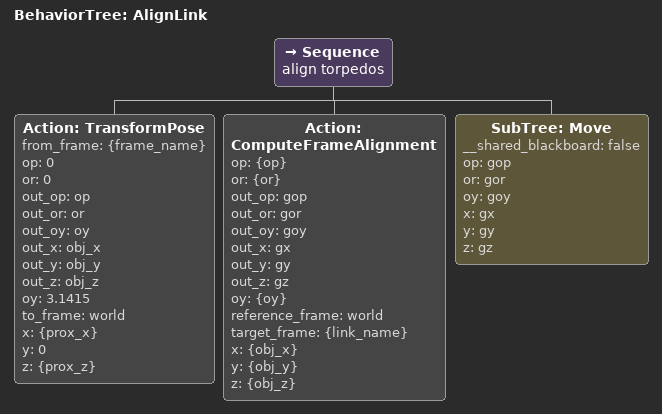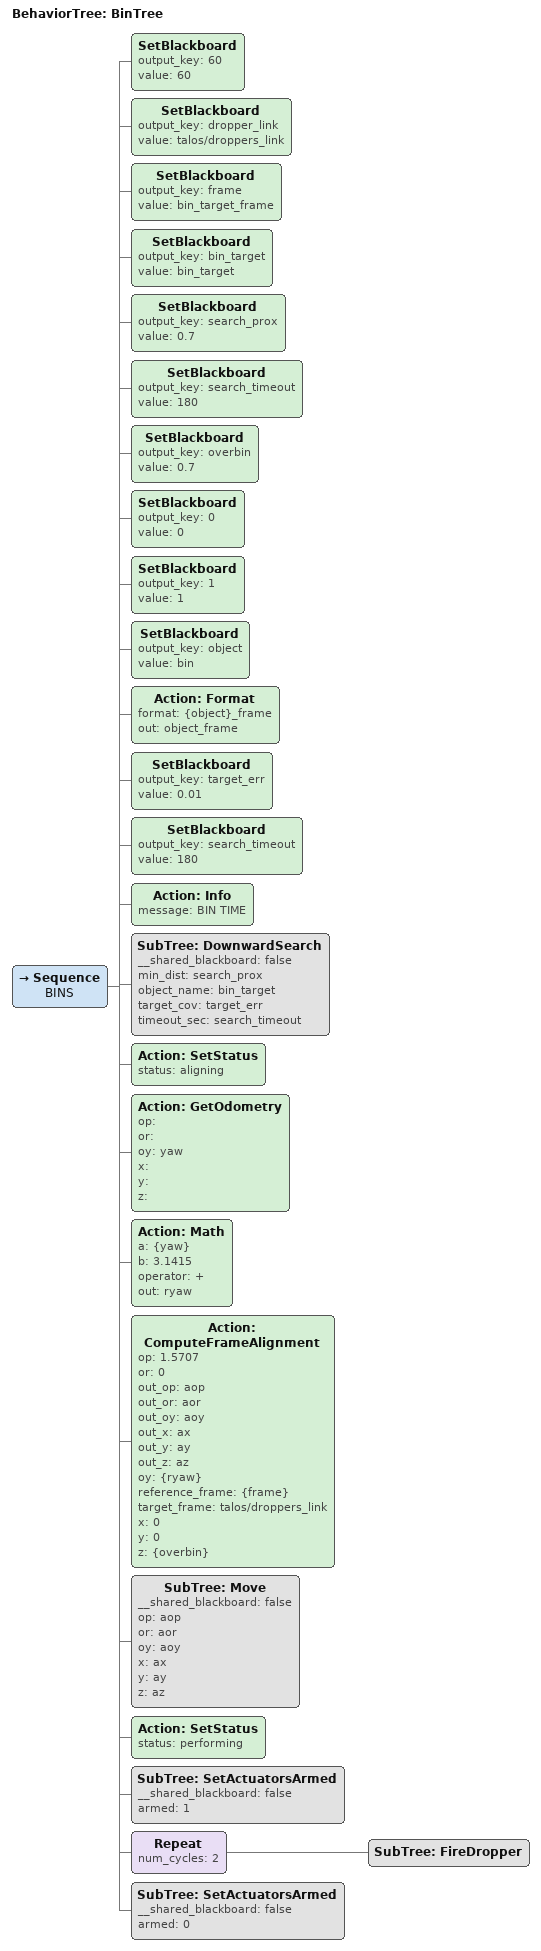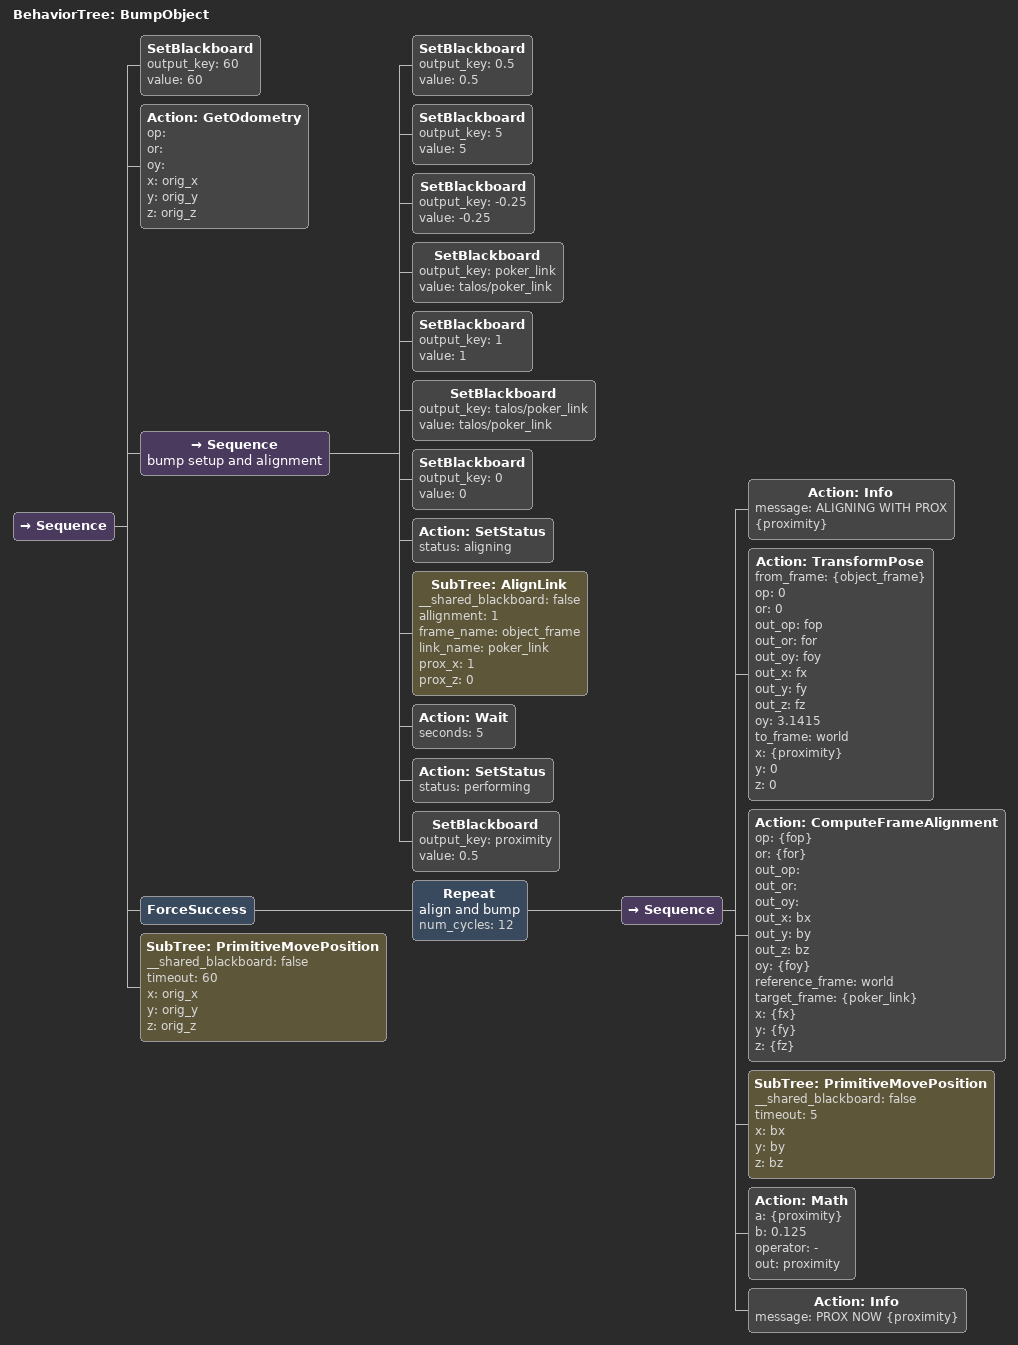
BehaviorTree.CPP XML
<BehaviorTree ID="AlignLink">
    <Sequence name="align torpedos">
        <Action ID="TransformPose" from_frame="{frame_name}" op="0" or="0" out_op="op" out_or="or" out_oy="oy" out_x="obj_x" out_y="obj_y" out_z="obj_z" oy="3.1415" to_frame="world" x="{prox_x}" y="0" z="{prox_z}"/>
        <Action ID="ComputeFrameAlignment" op="{op}" or="{or}" out_op="gop" out_or="gor" out_oy="goy" out_x="gx" out_y="gy" out_z="gz" oy="{oy}" reference_frame="world" target_frame="{link_name}" x="{obj_x}" y="{obj_y}" z="{obj_z}"/>
        <SubTree ID="Move" __shared_blackboard="false" op="gop" or="gor" oy="goy" x="gx" y="gy" z="gz"/>
    </Sequence>
</BehaviorTree>

<BehaviorTree ID="BinTree">
    <Sequence name="BINS">
        <SetBlackboard output_key="60" value="60"/>
        <SetBlackboard output_key="dropper_link" value="talos/droppers_link"/>
        <SetBlackboard output_key="frame" value="bin_target_frame"/>
        <SetBlackboard output_key="bin_target" value="bin_target"/>
        <SetBlackboard output_key="search_prox" value="0.7"/>
        <SetBlackboard output_key="search_timeout" value="180"/>
        <SetBlackboard output_key="overbin" value="0.7"/>
        <SetBlackboard output_key="0" value="0"/>
        <SetBlackboard output_key="1" value="1"/>
        <SetBlackboard output_key="object" value="bin"/>
        <Action ID="Format" format="{object}_frame" out="object_frame"/>
        <SetBlackboard output_key="target_err" value="0.01"/>
        <SetBlackboard output_key="search_timeout" value="180"/>
        <Action ID="Info" message="BIN TIME"/>
        <SubTree ID="DownwardSearch" __shared_blackboard="false" min_dist="search_prox" object_name="bin_target" target_cov="target_err" timeout_sec="search_timeout"/>
        <Action ID="SetStatus" status="aligning"/>
        <Action ID="GetOdometry" op="" or="" oy="yaw" x="" y="" z=""/>
        <Action ID="Math" a="{yaw}" b="3.1415" operator="+" out="ryaw"/>
        <Action ID="ComputeFrameAlignment" op="1.5707" or="0" out_op="aop" out_or="aor" out_oy="aoy" out_x="ax" out_y="ay" out_z="az" oy="{ryaw}" reference_frame="{frame}" target_frame="talos/droppers_link" x="0" y="0" z="{overbin}"/>
        <SubTree ID="Move" __shared_blackboard="false" op="aop" or="aor" oy="aoy" x="ax" y="ay" z="az"/>
        <Action ID="SetStatus" status="performing"/>
        <SubTree ID="SetActuatorsArmed" __shared_blackboard="false" armed="1"/>
        <Repeat num_cycles="2">
            <SubTree ID="FireDropper"/>
        </Repeat>
        <SubTree ID="SetActuatorsArmed" __shared_blackboard="false" armed="0"/>
    </Sequence>
</BehaviorTree>

<BehaviorTree ID="BumpObject">
    <Sequence>
        <SetBlackboard output_key="60" value="60"/>
        <Action ID="GetOdometry" op="" or="" oy="" x="orig_x" y="orig_y" z="orig_z"/>
        <Sequence name="bump setup and alignment">
            <SetBlackboard output_key="0.5" value="0.5"/>
            <SetBlackboard output_key="5" value="5"/>
            <SetBlackboard output_key="-0.25" value="-0.25"/>
            <SetBlackboard output_key="poker_link" value="talos/poker_link"/>
            <SetBlackboard output_key="1" value="1"/>
            <SetBlackboard output_key="talos/poker_link" value="talos/poker_link"/>
            <SetBlackboard output_key="0" value="0"/>
            <Action ID="SetStatus" status="aligning"/>
            <SubTree ID="AlignLink" __shared_blackboard="false" allignment="1" frame_name="object_frame" link_name="poker_link" prox_x="1" prox_z="0"/>
            <Action ID="Wait" seconds="5"/>
            <Action ID="SetStatus" status="performing"/>
            <SetBlackboard output_key="proximity" value="0.5"/>
        </Sequence>
        <ForceSuccess>
            <Repeat name="align and bump" num_cycles="12">
                <Sequence>
                    <Action ID="Info" message="ALIGNING WITH PROX {proximity}"/>
                    <Action ID="TransformPose" from_frame="{object_frame}" op="0" or="0" out_op="fop" out_or="for" out_oy="foy" out_x="fx" out_y="fy" out_z="fz" oy="3.1415" to_frame="world" x="{proximity}" y="0" z="0"/>
                    <Action ID="ComputeFrameAlignment" op="{fop}" or="{for}" out_op="" out_or="" out_oy="" out_x="bx" out_y="by" out_z="bz" oy="{foy}" reference_frame="world" target_frame="{poker_link}" x="{fx}" y="{fy}" z="{fz}"/>
                    <SubTree ID="PrimitiveMovePosition" __shared_blackboard="false" timeout="5" x="bx" y="by" z="bz"/>
                    <Action ID="Math" a="{proximity}" b="0.125" operator="-" out="proximity"/>
                    <Action ID="Info" message="PROX NOW {proximity}"/>
                </Sequence>
            </Repeat>
        </ForceSuccess>
        <SubTree ID="PrimitiveMovePosition" __shared_blackboard="false" timeout="60" x="orig_x" y="orig_y" z="orig_z"/>
    </Sequence>
</BehaviorTree>
